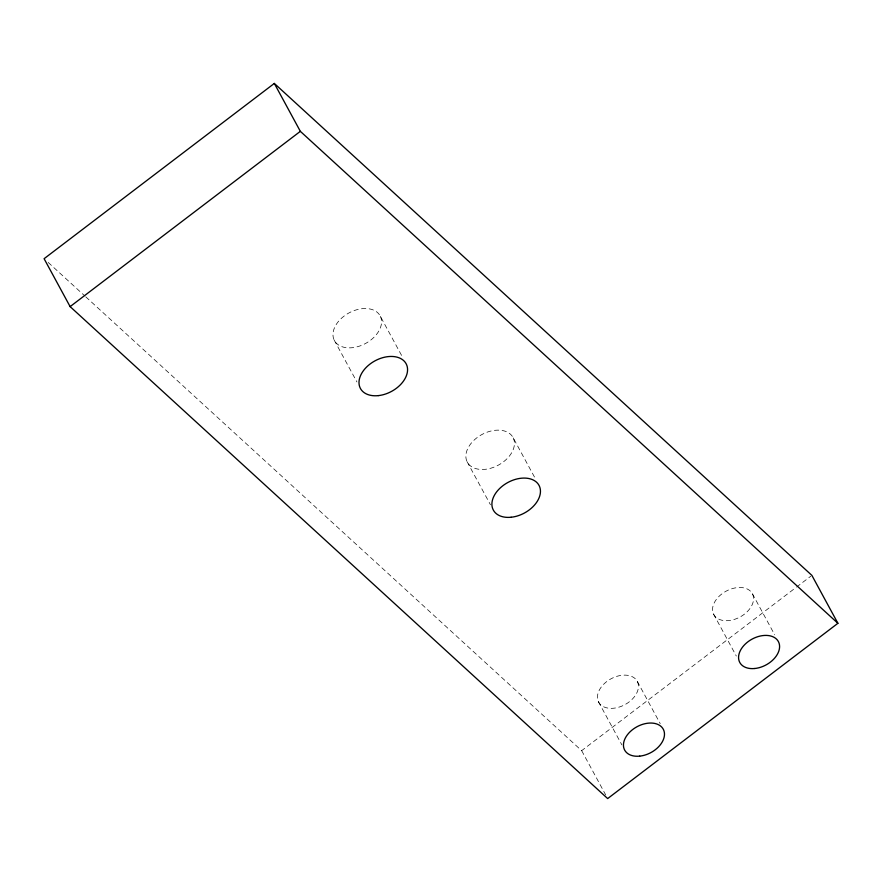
<?xml version="1.0" encoding="UTF-8"?>
<svg xmlns="http://www.w3.org/2000/svg" width="882" height="882" viewBox="0 0 882 882"><rect width="100%" height="100%" fill="white"/><g stroke="black" fill="none" stroke-linecap="round" stroke-linejoin="round"><path stroke-width="0.66" stroke-dasharray="4.41 3.31" d="M85.763 296.826L581.657 750.659L795.443 587.908M796.534 587.07L810.79 576.222M48.168 262.417L84.749 295.9M752.578 594.082A21.94 14.674 -28.5 0 1 728.786 620.586A21.94 14.674 -28.5 0 1 717.827 597.621A21.94 14.674 -28.5 0 1 752.578 594.082L774.694 634.819M713.56 614.104L736.316 656.032M513.269 437.968A25.975 17.375 -28.5 0 1 485.1 469.334A25.975 17.375 -28.5 0 1 472.124 442.147A25.975 17.375 -28.5 0 1 513.269 437.968L535.374 478.694M637.466 681.72A21.94 14.674 -28.5 0 1 613.674 708.224A21.94 14.674 -28.5 0 1 602.715 685.259A21.94 14.674 -28.5 0 1 637.466 681.72L660.232 723.648M598.437 701.741L621.854 744.871M467.063 461.672L490.48 504.791M380.374 316.34A25.975 17.375 -28.5 0 1 352.205 347.717A25.975 17.375 -28.5 0 1 339.228 320.53A25.975 17.375 -28.5 0 1 380.374 316.34L403.129 358.268M581.657 750.659L605.725 794.98M334.168 340.044L356.934 381.972"/><path stroke-width="1.32" d="M274.324 83.426L44.1 258.702L70.119 306.616L607.676 798.574L837.9 623.298L811.881 575.384L274.324 83.426L300.343 131.341L837.9 623.298M70.119 306.616L300.343 131.341M511.119 517.249A25.975 17.375 -28.5 0 0 539.277 485.883A25.975 17.375 -28.5 0 0 498.143 490.072A25.975 17.375 -28.5 0 0 511.119 517.249M754.805 668.501A21.94 14.674 -28.5 0 0 778.597 641.997A21.94 14.674 -28.5 0 0 743.846 645.536A21.94 14.674 -28.5 0 0 754.805 668.501M378.224 395.632A25.975 17.375 -28.5 0 0 406.382 364.255A25.975 17.375 -28.5 0 0 365.247 368.444A25.975 17.375 -28.5 0 0 378.224 395.632M639.693 756.139A21.94 14.674 -28.5 0 0 663.485 729.635A21.94 14.674 -28.5 0 0 628.734 733.174A21.94 14.674 -28.5 0 0 639.693 756.139"/></g></svg>
